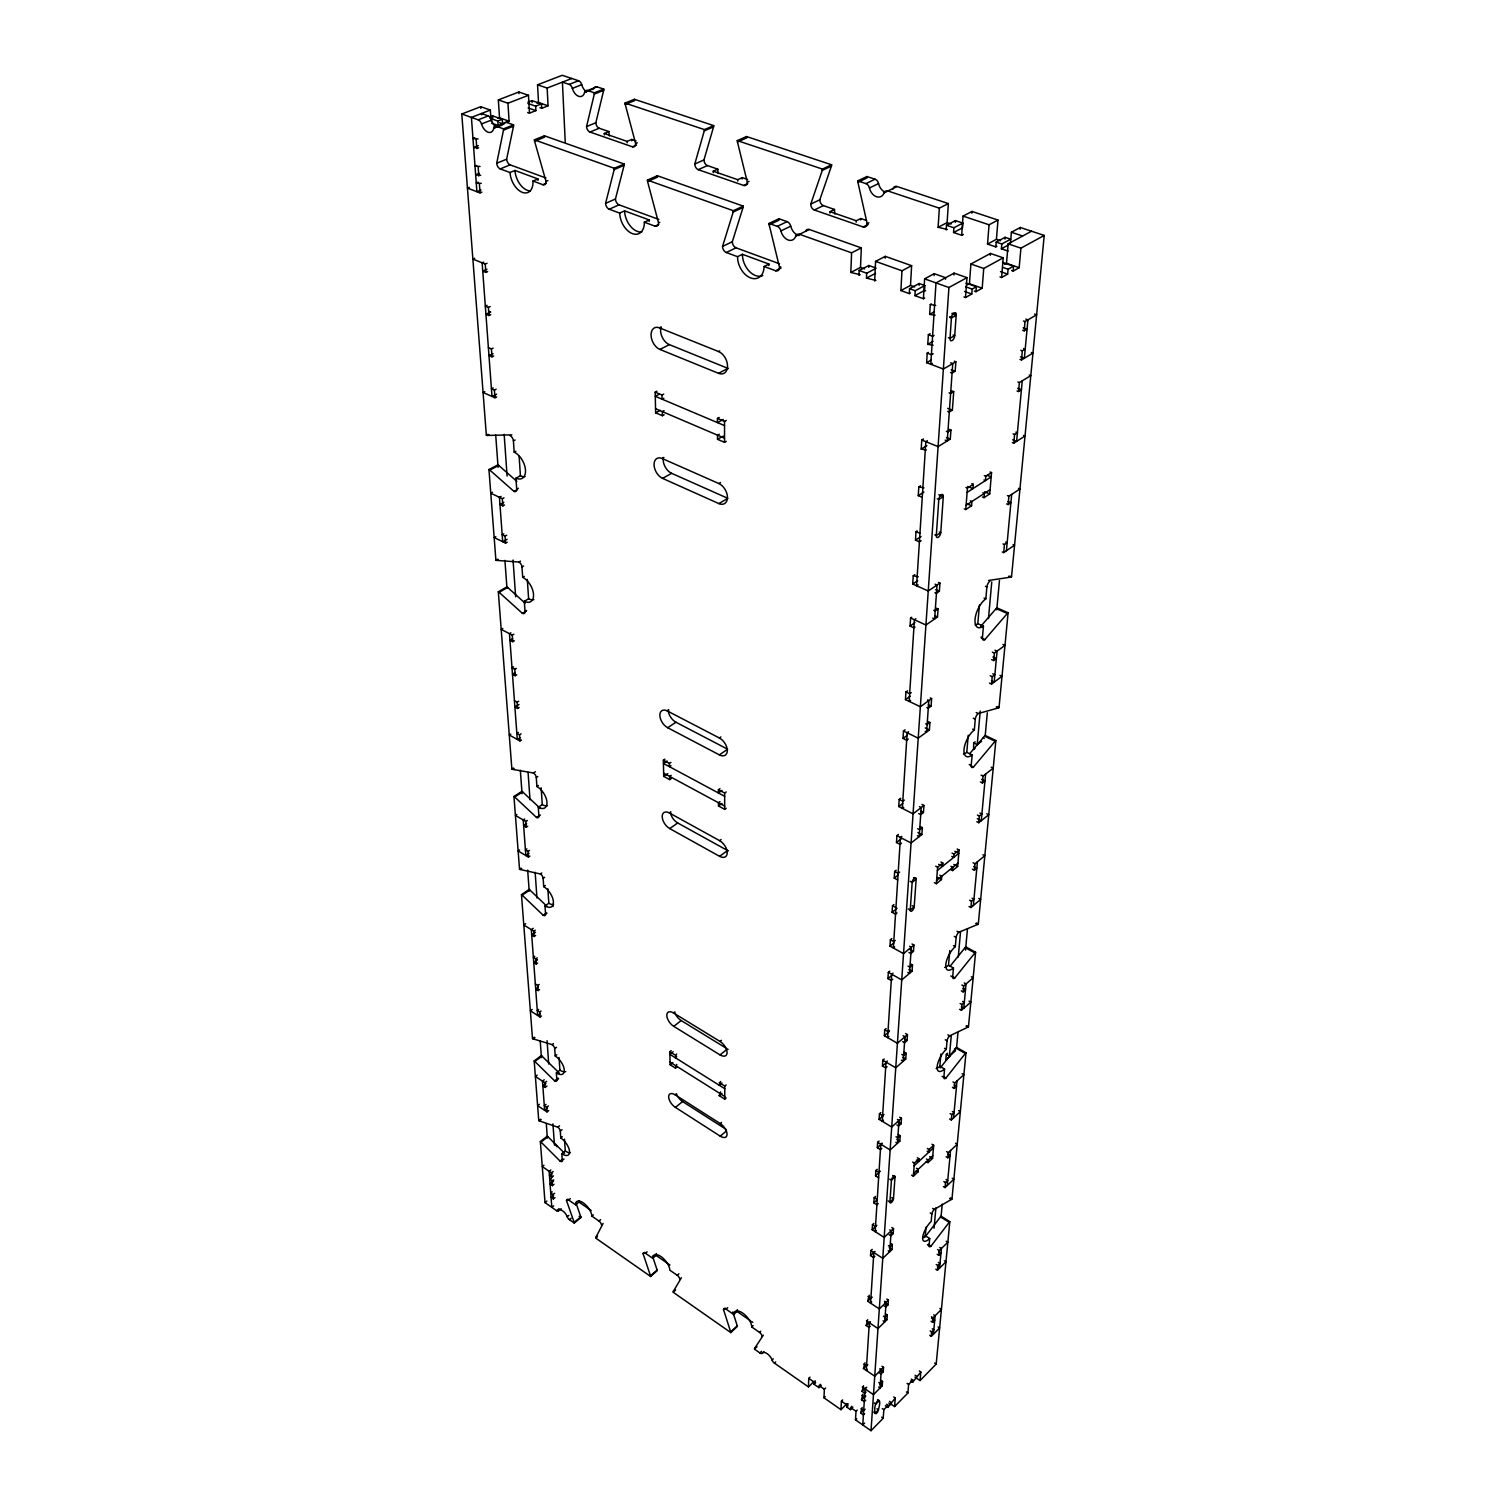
<?xml version="1.0" encoding="UTF-8"?>
<svg xmlns="http://www.w3.org/2000/svg" width="1506" height="1506" viewBox="0 0 1506 1506"><rect width="100%" height="100%" fill="white"/><g stroke="black" fill="none" stroke-linecap="round" stroke-linejoin="round"><path stroke-width="1.5" d="M875.231 1413.381L876.021 1413.682A3.181 1.092 -57.6 0 0 877.659 1411.969C884.436 1391.883 872.125 1401.615 875.231 1413.381L873.687 1412.026M756.878 1346.797L754.412 1349.112L759.833 1352.896A3.445 1.619 48.6 0 0 762.281 1353.179A6.89 3.238 48.5 0 1 767.213 1353.743A6.89 3.238 48.5 0 1 772.051 1360.012A3.464 1.638 48.4 0 0 774.461 1363.137L808.44 1386.913L808.76 1378.367L809.983 1377.162M850.834 272.435L851.587 252.839L861.319 247.888L860.51 267.428L850.834 272.435L860.19 274.751M821.354 1385.219L818.906 1387.647L814.012 1384.221L815.33 1380.87M858.966 275.391L859.173 270.496L868.849 265.489L875.871 267.993M818.906 1387.647L820.224 1384.296M875.89 280.436L866.477 278.102L866.684 273.207L875.739 268.482M868.774 267.315L868.849 265.489M847.069 1403.592L840.969 1409.672L823.97 1397.794L824.366 1389.229L825.589 1388.024M874.685 281.076L875.57 261.385L885.283 256.359L911.619 265.677L910.509 285.406L900.889 290.564L901.962 270.779L911.619 265.677M885.189 258.223L885.283 256.359M840.969 1409.672L841.421 1401.126L842.645 1399.902M852.867 1407.169L850.419 1409.635L846.749 1407.056L848.085 1403.686M900.889 290.564L909.285 293.595L909.549 288.663L919.168 283.505L924.835 285.538L924.533 290.451L914.951 295.647L915.234 290.714L924.835 285.538M850.419 1409.635L851.756 1406.246M919.055 285.349L919.168 283.505M886.563 1404.251L888.126 1405.324L883.834 1409.691L883.213 1418.238L871.014 1430.7L855.483 1419.838L856.01 1411.291L857.234 1410.068M914.951 295.647L923.404 298.715L924.609 278.855L934.228 273.678L945.617 277.706L945.523 279.175M864.632 1413.72L863.409 1414.962L860.66 1413.042L862.166 1407.508M865.705 1400.203L864.275 1401.634L861.507 1399.733L863.013 1394.123M866.044 1392.033L864.802 1393.276L862.034 1391.356L863.54 1385.727M881.97 1366.262L883.551 1367.335L874.722 1376.183L863.465 1368.483L864.99 1362.761M870.299 1326.202L869.018 1327.445L866.157 1325.525L867.72 1319.632M886.752 1299.019L888.389 1300.092L879.316 1308.94L867.682 1301.24L869.263 1295.235M874.817 1256.249L873.518 1257.491L870.543 1255.571L870.863 1250.62L872.181 1249.378M891.834 1227.522L893.529 1228.595L884.191 1237.424L872.181 1229.724L872.501 1224.66L873.819 1223.418M878.224 1203.558L876.887 1204.781L873.856 1202.88L874.195 1197.684L875.532 1196.461M878.619 1177.748L875.551 1175.828L875.89 1170.52L877.245 1169.296M881.801 1148.381L880.426 1149.624L877.32 1147.704L877.659 1142.282L879.033 1141.04M899.684 1117.188L901.454 1118.261L891.703 1127.034L879.109 1119.372L879.448 1113.819L880.841 1112.595M887.072 1066.681L885.66 1067.905L882.46 1066.003L882.817 1060.205L884.229 1058.982M905.633 1033.549L907.478 1034.603L897.407 1043.3L884.361 1035.714L884.737 1029.765L886.149 1028.542M892.738 979.239L891.27 980.462L887.938 978.58L888.333 972.349L889.782 971.144M912.015 943.98L913.916 945.015L903.525 953.618L889.99 946.126L890.385 939.744L891.853 938.539M897.011 912.956L895.524 914.142L892.098 912.278L892.512 905.746L894.018 904.541M897.727 879.975L894.244 878.13L894.677 871.409L896.183 870.223M901.529 843.172L900.004 844.358L896.484 842.513L896.917 835.623L898.442 834.437M921.936 804.43L923.95 805.465L913.05 813.842L898.743 806.519L899.195 799.441L900.739 798.274M908.25 739.051L906.687 740.218L903.016 738.411L903.487 730.994L905.068 729.826M930.237 697.899L931.63 698.577L920.354 706.747L905.464 699.593L905.934 691.969L907.534 690.821M914.989 627.042L913.897 627.795L910.076 626.044L910.584 618.006L911.676 617.253M938.483 582.427L939.951 583.067L928.242 590.973L912.711 584.046L913.238 575.781L914.895 574.69M921.088 540.748L919.394 541.84L915.479 540.146L916.006 531.637L917.135 530.903M922.256 497.319L918.265 495.643L918.811 486.89L920.524 485.817M926.397 450.012L921.201 449.07L921.766 440.034L923.498 438.98M950.512 372.49L952.074 373.074L955.18 371.267L955.858 361.779L943.377 369.045L926.623 362.682L927.207 353.138L928.393 352.46M933.155 345.232L927.771 344.347L928.374 334.69L930.162 333.692M935.075 315.281L929.654 314.396L930.275 304.57L931.461 303.911M934.115 275.56L934.228 273.678M938.125 227.293L939.349 208.167L948.366 203.574L947.105 222.643L938.125 227.293L947.293 229.439M873.838 1252.54L870.581 1303.161L871.729 1302.05M946.163 230.023L946.483 225.26L955.444 220.61L962.842 223.095L962.503 227.858L953.562 232.526L953.9 227.764L962.842 223.095M871.014 1430.7L948.931 287.514L966.965 277.65L965.515 297.491L963.915 296.927M955.331 222.38L955.444 220.61M953.957 274.996L954.089 273.132L966.965 277.65M951.472 317.352L950.022 338.285A4.066 2.014 -69.4 0 0 952.112 340.563A4.066 2.014 -69.4 0 0 954.729 335.593L956.216 314.698A3.087 1.544 -69.8 0 0 955.934 313.192L955.312 312.702A4.876 2.428 -69.7 0 0 952.959 313.888L951.999 315.394A3.087 1.544 -69.8 0 0 951.472 317.352L949.872 316.768M953.562 232.526L961.675 235.294L963.031 216.092L972.01 211.442L997.989 220.064L996.426 239.303L987.541 244.085L989.047 224.789L997.989 220.064M862.298 1386.97L873.461 1394.65L882.215 1385.821L882.535 1381.416L880.972 1380.343M878.92 1372.568L881.029 1374.018L883.231 1371.815L883.551 1367.335M866.458 1320.856L877.979 1328.556L886.978 1319.727L887.316 1315.039L885.679 1313.966M884.154 1305.966L885.792 1307.039L888.051 1304.836L888.389 1300.092M870.863 1250.62L882.761 1258.319L892.023 1249.491L892.38 1244.502L890.705 1243.429M889.161 1234.769L890.837 1235.842L893.171 1233.64L893.529 1228.595M877.659 1142.282L890.14 1149.944L899.816 1141.153L900.212 1135.693L898.442 1134.62M896.861 1124.907L898.63 1125.98L901.059 1123.796L901.454 1118.261M882.817 1060.205L895.75 1067.81L905.708 1059.076L906.141 1053.259L904.315 1052.186M902.715 1041.625L904.541 1042.698L907.045 1040.514L907.478 1034.603M888.333 972.349L901.736 979.898L912.034 971.257L912.485 965.007L910.584 963.953M908.965 952.451L910.885 953.505L913.464 951.359L913.916 945.015M896.917 835.623L911.074 842.984L921.86 834.55L922.369 827.622L920.354 826.587M918.735 813.56L920.731 814.595L923.442 812.506L923.95 805.465M903.487 730.994L918.208 738.185L929.39 729.939L929.917 722.485L928.524 721.807M926.887 707.538L928.28 708.215L931.085 706.163L931.63 698.577M910.584 618.006L925.926 625.009L937.504 617.008L938.087 608.932L936.638 608.273M935 592.611L936.45 593.251L939.349 591.274L939.951 583.067M921.766 440.034L938.087 446.623L950.286 439.112L950.945 430.019L949.401 429.417M947.763 411.402L949.307 412.023L952.376 410.178L953.712 391.616L951.378 390.713M971.878 213.25L972.01 211.442M967.492 284.803L969.431 283.73L970.899 264.021L990.421 253.46L1003.222 257.827L1001.584 277.481L999.984 276.916M885.377 1405.682L887.956 1407.451L888.126 1405.324M965.515 297.491L971.784 294.009L972.161 289.096L976.359 286.761L975.982 291.675L974.382 291.11M887.956 1407.451L895.261 1398.039L893.717 1396.966M891.006 1404.119L894.602 1406.585L895.261 1398.039M975.982 291.675L982.194 288.23L983.738 268.482L1003.222 257.827M911.619 1175.169L913.351 1176.224L914.368 1163.14L919.037 1158.829L917.305 1157.775M934.398 882.685L936.337 883.721L937.636 867.192L942.831 863.032L940.874 862.016M964.273 508.896L965.76 509.517L967.454 488.038L973.29 484.311L971.784 483.69M990.27 255.305L990.421 253.46M913.351 1176.224L917.982 1171.913L918.189 1169.315L916.476 1168.261M919.037 1158.829L918.829 1161.446L916.533 1160.053M936.337 883.721L941.495 879.542L941.758 876.266L939.819 875.231M942.831 863.032L942.549 866.345L938.671 864.312M965.76 509.517L971.558 505.752L971.897 501.479L970.41 500.858M973.29 484.311L972.932 488.622L967.718 486.476M987.541 244.085L995.805 246.89L996.2 242.089L1005.086 237.308L1010.677 239.19L1001.791 243.972L996.2 242.089M1008.154 251.088L1001.396 248.791L1001.791 243.972M894.602 1406.585L907.911 1392.975L908.626 1384.409L912.824 1380.136L911.281 1379.101M1004.935 239.096L1005.086 237.308M926.265 1161.597L927.978 1162.632L928.185 1160.034L926.472 1158.98M931.969 1144.24L933.682 1145.294L929.07 1149.549L928.863 1152.165L927.131 1151.13M950.663 869.564L952.583 870.581L952.865 867.287L950.926 866.289M957.138 848.989L959.077 850.005L953.976 854.09L953.693 857.403L951.754 856.406M982.533 497.036L984.02 497.639L984.378 493.384L982.891 492.782M990.063 471.98L991.55 472.583L985.809 476.254L985.451 480.565L983.964 479.962M1004.615 264.378L1006.497 263.343L1008.154 243.859L1031.516 231.209M910.584 1380.889L912.636 1382.282L912.824 1380.136M1001.584 277.481L1007.646 274.111L1008.06 269.235L1013.594 266.167L1013.18 271.042L1011.58 270.478M922.519 1237.876A12.895 4.706 -58.9 0 0 925.305 1235.748L926.039 1227.202M936.148 1068.563A13.78 5.459 -60.3 0 0 939.857 1066.286L940.892 1054.031M944.695 967.398A14.326 5.911 -61.3 0 0 948.516 965.252L949.759 950.644M963.482 754.035A15.549 6.89 -63.7 0 0 966.777 752.341L968.245 735.229M975.229 624.99A16.359 7.492 -65.4 0 0 977.808 623.653L979.427 604.941M1010.451 243.181L1011.392 232.263L1020.296 227.481L1044.223 235.425L1011.543 576.742A4.687 2.108 -66 0 1 1010.79 577.118L988.538 580.488M927.978 1162.632L932.553 1158.378L933.682 1145.294M952.583 870.581L957.665 866.458L959.077 850.005M984.02 497.639L989.724 493.93L991.55 472.583M919.281 1370.949L920.825 1371.985L912.636 1382.282M924.609 1237.555L940.478 1216.886A3.614 1.318 -59.1 0 1 941.099 1216.189L949.815 1221.63A3.633 1.299 -59.1 0 0 949.194 1222.326L931.047 1246.046A3.671 1.318 -58.9 0 1 929.07 1245.763L929.691 1238.516L925.305 1235.748M940.196 1067.961L955.934 1048.101A3.878 1.525 -60.5 0 1 956.592 1047.404L965.986 1052.788L951.98 1198.983A3.671 1.337 -59.3 0 1 951.378 1199.473L934.285 1209.431A3.709 1.355 -59.1 0 0 931.837 1214.024L931.197 1221.422A12.914 4.687 -59 0 0 922.689 1237.424A12.914 4.687 -59 0 0 929.691 1238.516M965.986 1052.788A3.878 1.506 -60.5 0 0 965.308 1053.485L945.937 1078.032A3.916 1.525 -60.2 0 1 943.848 1077.374L944.563 1069.034L939.857 1066.286M944.563 1069.034A13.799 5.422 -60.3 0 1 937.146 1066.568A13.799 5.422 -60.3 0 1 946.295 1049.343L947.048 1040.815A3.972 1.562 -60.5 0 1 949.665 1035.864L967.831 1027.205A3.916 1.544 -60.8 0 0 968.471 1026.734L975.606 952.225L965.817 946.898A4.029 1.638 -61.4 0 0 965.12 947.613L950.06 966.25M975.606 952.225A4.029 1.619 -61.4 0 0 974.909 952.922L954.804 977.921A4.066 1.657 -61.1 0 1 952.658 976.999L953.449 967.963L948.516 965.252M953.449 967.963A14.345 5.892 -61.3 0 1 945.787 964.593A14.345 5.892 -61.3 0 1 955.312 946.653L956.122 937.41A4.123 1.694 -61.5 0 1 958.851 932.252L977.639 924.477A4.085 1.675 -61.8 0 0 978.298 924.025L995.861 740.538L985.225 735.436A4.367 1.901 -63.8 0 0 984.491 736.133L969.638 753.753M995.861 740.538A4.386 1.901 -63.8 0 0 995.127 741.253L973.497 767.025A4.405 1.92 -63.5 0 1 971.201 765.519L972.142 754.958A15.587 6.871 -63.7 0 1 964.009 749.461A15.587 6.871 -63.7 0 1 974.326 729.977L975.286 719.134A4.48 1.995 -64.1 0 1 978.241 713.524L998.309 707.971A4.443 1.939 -64.3 0 0 999.024 707.575L1008.098 612.791L996.934 607.859A4.593 2.071 -65.4 0 0 996.163 608.556L980.707 626.421M1008.098 612.791A4.612 2.052 -65.4 0 0 1007.326 613.488L984.792 639.636A4.631 2.09 -65.1 0 1 982.42 637.735L983.437 626.176A16.397 7.474 -65.4 0 1 975.041 619.267A16.397 7.474 -65.4 0 1 985.828 598.861L986.882 586.982A4.725 2.165 -65.8 0 1 989.969 581.109M947.613 1053.259L946.314 1054.407L945.824 1059.942L949.721 1056.459M975.154 741.818L973.704 742.91L973.573 749.536M1020.127 229.288L1020.296 227.481M914.951 1377.086L920.072 1380.55L920.825 1371.985M1013.18 271.042L1019.167 267.71L1020.917 248.17L1044.223 235.425M934.078 1228.199L935.904 1207.774M946.314 1054.407L949.42 1056.214L951.265 1035.62M958.268 957.025L960.546 931.555M973.704 742.91L977.225 744.623L980.237 711.058M988.482 618.627L991.757 581.975M940.986 1217.507L942.21 1204.103M956.63 1047.122L957.967 1032.419M965.515 950.135L967.492 928.694M985.263 735.079L987.315 712.771M996.746 609.911L999.457 580.507M929.748 1335.314L931.31 1336.349L931.725 1331.944L933.814 1329.836L932.252 1328.8M931.047 1321.289L932.609 1322.324L933.023 1317.844L941.419 1309.448L939.838 1308.432M935.81 1269.2L937.429 1270.217L937.861 1265.548L940.008 1263.44L938.389 1262.423M937.184 1254.31L938.803 1255.345L939.236 1250.601L947.858 1242.224L946.22 1241.208M943.377 1186.577L945.053 1187.594L945.523 1182.568L947.726 1180.478L946.05 1179.462M946.107 1156.759L947.801 1157.794L948.291 1152.636L957.232 1144.296L955.519 1143.28M949.571 1118.939L951.303 1119.956L951.792 1114.647L954.07 1112.558L952.338 1111.541M952.47 1087.388L954.22 1088.405L954.71 1082.965L963.896 1074.663L962.146 1073.646M959.623 1009.34L961.43 1010.338L961.957 1004.54L964.329 1002.488L962.522 1001.471M961.299 990.873L963.125 991.889L963.671 985.997L973.158 977.789L971.332 976.792M969.036 906.518L970.918 907.516L971.502 901.228L973.949 899.214L972.067 898.216M972.443 869.207L974.363 870.204L974.966 863.747L984.849 855.709L982.929 854.73M976.81 821.711L978.749 822.709L979.371 816.026L981.893 814.012L979.935 813.033M980.444 781.99L982.42 782.969L983.06 776.079L993.226 768.173L991.249 767.213M989.498 683.103L991.55 684.063L992.228 676.683L994.864 674.744L992.812 673.803M991.645 659.609L993.715 660.569L994.412 653.058L1004.973 645.396L1002.902 644.474M1002.262 551.987L1003.693 552.589L1004.446 544.532L1007.175 542.668L1005.726 542.066M1006.667 503.964L1008.135 504.566L1008.888 496.227L1019.957 488.961L1018.489 488.377M1012.314 442.557L1013.802 443.141L1014.592 434.481L1017.416 432.693L1015.929 432.109M1017.039 390.958L1018.564 391.522L1019.393 382.562L1030.801 375.634L1029.276 375.069M1019.938 359.388L1021.482 359.953L1022.329 350.823L1025.21 349.11L1023.666 348.545M1022.612 330.285L1024.174 330.849L1025.021 321.55L1036.617 314.81L1034.547 314.076M947.274 1185.504L950.531 1150.546M953.562 1117.866L957.025 1080.875M973.365 905.483L977.432 861.733M985.602 774.103L981.272 820.695L977.319 818.718M1006.422 550.725L1011.674 494.401M1022.254 380.83L1016.606 441.352L1012.653 439.79M920.072 1380.55L936.186 1364.06L949.815 1221.63M537.962 180.344A17.018 10.373 68.1 0 0 537.924 178.932L532.973 181.021A17.055 10.354 68 0 1 522.431 192.41A17.055 10.354 68 0 1 509.988 172.531L500.237 168.917A4.857 2.918 68.2 0 1 496.716 163.25L503.493 130.118A4.951 2.974 68.9 0 0 503.55 128.857L513.584 124.885A4.932 2.993 69.1 0 1 513.527 126.127L506.637 159.203A4.838 2.918 68.3 0 0 510.158 164.851L545.981 178.009M636.473 145.065L632.426 146.797L589.957 132.039A4.687 2.974 69.4 0 1 586.568 126.542L594.305 94.05A4.782 3.031 70.2 0 0 594.399 92.826L603.774 89.099A4.763 3.031 70.4 0 1 603.68 90.341L595.83 122.758A4.687 2.974 69.6 0 0 599.219 128.236L608.913 131.568A16.434 10.542 69.4 0 0 609.497 135.935M649.255 221.401A17.451 11.239 67.6 0 0 649.274 219.97L644.342 222.21A17.488 11.239 67.5 0 1 632.464 233.656A17.488 11.239 67.5 0 1 619.663 213.08L609.215 209.221A4.989 3.163 67.7 0 1 605.581 203.348L614.166 169.594A5.064 3.238 68.6 0 0 614.26 168.296L624.237 164.022A5.045 3.238 68.8 0 1 624.124 165.302L615.446 198.999A4.97 3.163 67.9 0 0 619.06 204.835L658.837 219.443M747.748 183.619L743.738 185.464L698.257 169.67A4.819 3.2 69.1 0 1 694.774 164.003L704.281 130.871A4.895 3.276 70 0 0 704.432 129.61L713.712 125.619A4.876 3.276 70.2 0 1 713.562 126.881L703.961 159.937A4.8 3.219 69.2 0 0 707.444 165.585L717.816 169.161A16.83 11.389 69 0 0 718.287 173.623M722.541 246.438L733.196 212.045A5.215 3.52 68 0 0 733.347 210.727L743.211 206.115A5.196 3.52 68.2 0 1 743.06 207.433L732.311 241.751L722.541 246.438A5.12 3.445 67 0 0 726.287 252.519L737.545 256.679A17.959 12.217 66.6 0 0 750.703 277.97A17.959 12.217 66.6 0 0 764.107 266.487L768.964 264.077A17.921 12.217 66.7 0 1 768.888 265.545M810.755 204.119L822.276 170.366A5.026 3.558 69.5 0 0 822.464 169.086L831.632 164.794A5.007 3.558 69.7 0 1 831.425 166.093L819.829 199.771L810.755 204.119A4.932 3.483 68.4 0 0 814.332 209.993L863.164 226.954L868.228 224.413M603.097 1223.418L595.774 1237.518L597.449 1236.125M681.409 1277.709L673.182 1291.677L675.253 1289.833M763.297 1335.182L754.525 1348.567L756.577 1346.646M864.576 1423.095L862.769 1424.94L865.084 1388.89L866.741 1387.233M875.25 1413.117L878.487 1409.804M860.66 1413.042L863.522 1410.162M865.122 1409.221L863.691 1410.67L860.943 1408.75M855.483 1419.838L856.707 1418.614M861.507 1399.733L865.197 1396.024M865.781 1396.043L864.538 1397.286L861.771 1395.365M882.535 1381.416L880.351 1383.619L878.77 1382.546M931.31 1336.349L939.65 1327.953L938.087 1326.937M846.749 1407.056L847.972 1405.832M862.034 1391.356L865.31 1388.061M932.609 1322.324L934.718 1320.216L931.574 1318.164M863.465 1368.483L866.778 1365.189M867.814 1364.681L866.552 1365.923L863.747 1364.003M867.4 1369.293L866.27 1370.404L869.32 1322.776L870.449 1321.684M823.97 1397.794L825.194 1396.57M887.316 1315.039L885.057 1317.242L883.438 1316.169M937.429 1270.217L945.975 1261.84L944.356 1260.823M938.803 1255.345L940.949 1253.237L938.784 1251.881M808.44 1386.913L814.144 1381.341M814.012 1384.221L815.65 1382.621M866.157 1325.525L869.546 1322.23M867.682 1301.24L871.108 1297.927M872.181 1297.155L870.882 1298.398L867.983 1296.478M774.461 1363.137L775.703 1361.97M892.38 1244.502L890.065 1246.704L888.389 1245.631M772.051 1360.012L773.275 1358.845M870.543 1255.571L875.005 1251.43M945.053 1187.594L953.882 1179.236L952.206 1178.219M759.833 1352.896L761.471 1351.353M762.281 1353.179L763.937 1351.635M876.341 1230.553L875.174 1231.644L880.784 1144.183L881.989 1143.092M732.82 1311.914L737.243 1325.788A3.389 1.6 49.1 0 1 737.338 1326.485L730.749 1332.565A3.407 1.581 49.1 0 0 730.655 1331.869L723.52 1309.599A3.426 1.619 49.3 0 1 726.061 1309.185L733.723 1314.493A12.048 5.704 49 0 1 742.778 1313.119A12.048 5.704 49 0 1 751.72 1326.974L759.495 1332.377L760.737 1331.21M947.801 1157.794L950.041 1155.686L947.782 1154.33M872.181 1229.724L876.812 1225.338M913.521 1173.645L932.76 1155.78M751.72 1326.974L753.169 1325.619M873.856 1202.88L877.414 1199.585M914.142 1165.776L933.438 1147.93M730.655 1331.869L737.243 1325.788M951.303 1119.956L960.357 1111.635L958.625 1110.619M733.723 1314.493L737.036 1311.444A12.029 5.723 49 0 1 737.394 1309.599M726.061 1309.185L727.737 1307.66M875.551 1175.828L880.313 1171.197M723.52 1309.599L725.195 1308.074M900.212 1135.693L897.802 1137.877L896.032 1136.804M954.22 1088.405L956.517 1086.334L954.183 1084.979M877.32 1147.704L881.876 1143.619M879.109 1119.372L883.231 1115.701M883.495 1120.182L882.252 1121.292L886.036 1062.088L887.298 1061.015M883.984 1114.496L882.61 1115.72L879.448 1113.819M949.42 1056.214L955.482 1050.812M675.592 1290.002L673.107 1292.204L730.749 1332.565M652.531 1256.268L657.105 1269.991A3.294 1.525 50.4 0 1 657.237 1270.669L650.592 1276.467A3.294 1.525 50.4 0 0 650.479 1275.789L643.1 1253.745A3.313 1.544 50.5 0 1 645.434 1253.256L652.719 1258.301A11.69 5.459 50.3 0 1 661.059 1256.625A11.69 5.459 50.3 0 1 669.831 1270.179L677.229 1275.3L678.886 1273.831M961.43 1010.338L970.824 1002.111L969.036 1001.113M650.479 1275.789L657.105 1269.991M906.141 1053.259L903.638 1055.424L901.812 1054.351M963.125 991.889L965.497 989.837L963.087 988.482M882.46 1066.003L886.206 1062.747M652.719 1258.301L656.07 1255.402A11.671 5.478 50.3 0 1 656.334 1253.538M645.434 1253.256L647.109 1251.806M888.879 1036.523L887.618 1037.615L891.684 974.231L892.983 973.14M643.1 1253.745L644.775 1252.314M889.425 1030.443L887.994 1031.666L884.737 1029.765M884.361 1035.714L889.086 1031.648M597.374 1236.652L595.717 1238.064L650.592 1276.467M676.514 1093.714L675.159 1094.824A8.98 4.593 51.5 0 0 668.645 1096.876A8.98 4.593 51.5 0 0 675.422 1107.399L720.226 1136.164L726.494 1130.912M912.485 965.007L909.906 967.153L908.024 966.099M887.938 978.58L892.305 974.947M576.101 1203.294L580.808 1216.867A3.2 1.468 51.5 0 1 580.94 1217.545L574.275 1223.06A3.2 1.45 51.5 0 0 574.144 1222.383L566.52 1200.602A3.219 1.468 51.7 0 1 568.684 1200.018L575.612 1204.838A11.351 5.215 51.5 0 1 583.311 1202.88A11.351 5.215 51.5 0 1 591.914 1216.133L598.955 1221.027L600.63 1219.615M675.159 1094.824L720.207 1123.551L721.543 1122.422M970.918 907.516L980.67 899.402L978.787 898.404M591.914 1216.133L593.383 1214.909M574.144 1222.383L580.808 1216.867M720.583 1091.906L719.209 1095.634L724.763 1099.116L726.137 1097.987M894.658 946.916L893.359 947.989L900.437 837.449L901.812 836.395M574.275 1223.06L569.437 1219.672A3.2 1.45 51.6 0 1 567.197 1216.754L568.873 1215.38M719.209 1095.634L721.939 1093.375M569.437 1219.672L571.113 1218.298M895.242 940.403L893.773 941.608L890.385 939.744M721.939 1082.965L719.19 1085.205L720.565 1081.477M889.99 946.126L893.905 942.907M575.612 1204.838L578.982 1202.07A11.333 5.233 51.5 0 1 579.038 1200.79M724.763 1099.116L724.763 1086.09L726.137 1084.96M568.684 1200.018L570.379 1198.644M564.581 1153.276L547.883 1136.691A3.238 1.506 52.5 0 0 547.224 1136.164L540.353 1141.548L545.021 1202.597L556.561 1210.673L559.065 1208.621M974.363 870.204L976.829 868.19L973.648 866.534M556.561 1210.655A3.181 1.45 51.8 0 0 558.594 1210.73L561.117 1208.697M553.662 1205.817L551.798 1207.323L549.125 1171.292L550.838 1169.936M675.422 1107.399L682.595 1101.564L725.948 1129.255M566.52 1200.602L568.214 1199.228M553.568 1195.312L551.045 1197.345L553.323 1198.927L554.999 1197.571M552.213 1191.848L550.744 1193.034L553.003 1194.616L553.323 1198.927M553.003 1194.616L554.697 1193.26M545.021 1202.597L546.885 1201.073M551.742 1180.139L553.455 1181.306L550.067 1184.036L552.363 1185.617L554.039 1184.243M892.098 912.278L897.068 908.306M674.876 1011.844L673.483 1012.936A9.262 4.913 52.4 0 0 666.782 1015.439A9.262 4.913 52.4 0 0 673.766 1026.358L720.056 1054.915L727.436 1048.948A9.394 5.064 51.5 0 0 728.113 1049.343M936.581 880.445L957.929 863.202M551.441 1178.313L549.746 1179.669L552.043 1181.25L552.363 1185.617M937.353 870.524L958.776 853.318L954.842 851.285M552.043 1181.25L553.737 1179.895M553.436 1175.904L551.742 1177.259L551.422 1172.873L553.135 1171.517M552.005 1173.645L549.464 1175.678L551.742 1177.259M673.483 1012.936L720.019 1041.437L721.412 1040.326M676.815 1064.422L675.497 1068.112L670.114 1064.723L669.831 1051.715L671.205 1050.642M675.497 1068.112L676.872 1067.001M540.353 1141.548A3.257 1.506 52.5 0 1 541.03 1142.094L560.119 1161.107L562.698 1159.055M560.119 1161.107A3.257 1.525 52.2 0 0 562.303 1160.467L564.016 1159.093M676.665 1056.628L675.29 1057.72L676.608 1054.012M670.114 1064.723L672.862 1062.539M543.967 1165.211L542.273 1166.566L551.422 1172.873M562.303 1160.467L561.851 1153.747L565.277 1150.998L564.505 1139.157M978.749 822.709L988.764 814.727L986.825 813.748M894.244 878.13L898.254 874.948M556.467 1145.991L555.149 1144.466M561.851 1153.747A11.502 5.384 52.3 0 0 569.55 1151.412A11.502 5.384 52.3 0 0 560.778 1137.915L562.284 1136.71M899.666 872.068L898.141 873.273L894.677 871.409M673.144 1051.753L669.888 1054.332L724.763 1088.706M560.778 1137.915L560.307 1131.062L562.039 1129.688M559.215 1073.006L541.991 1056.139A3.351 1.619 53.3 0 0 541.294 1055.593L534.197 1060.958L538.753 1120.577A3.276 1.544 52.7 0 0 539.412 1120.916L557.785 1127.185L559.535 1125.81M541.03 1142.094L547.883 1136.691M673.766 1026.358L681.183 1020.56L725.967 1048.044M922.369 827.622L919.658 829.731L917.662 828.695M982.42 782.969L984.962 780.974L981.667 779.355M539.355 1104.274L537.604 1105.63L546.979 1111.899L548.73 1110.562M538.753 1120.577L540.485 1119.222M896.484 842.513L901.567 838.578M539.412 1120.916L541.143 1119.579M546.038 1104.35L544.287 1105.705L546.64 1107.287L546.979 1111.899M546.64 1107.287L548.391 1105.931M547.544 1108.077L544.645 1110.336L542.48 1081.139L544.25 1079.783M545.925 1083.492L542.838 1085.864L545.21 1087.426L546.96 1086.071M534.197 1060.958A3.351 1.6 53.3 0 1 534.875 1061.504L554.603 1080.856L558.142 1078.145M554.603 1080.856A3.37 1.619 52.9 0 0 556.844 1080.047L558.613 1078.691M903.694 807.291L902.32 808.346L907.158 732.782L908.57 731.747M556.844 1080.047L556.354 1072.874L559.912 1070.164A11.86 5.779 53.1 0 0 565.748 1071.613M545.21 1087.426L544.852 1082.701L546.622 1081.364M904.315 800.1L902.772 801.267L899.195 799.441M977.225 744.623L981.573 741.329M898.743 806.519L902.866 803.395M974.043 749.16L975.003 748.426M556.354 1072.874A11.879 5.76 53.1 0 0 564.279 1069.957A11.879 5.76 53.1 0 0 555.206 1055.951L556.768 1054.765M537.153 1075.096L535.383 1076.432L544.852 1082.701M555.206 1055.951L554.716 1048.628L556.505 1047.272M546.847 906.198L529.83 889.99A3.558 1.845 55.2 0 0 529.095 889.444L521.471 894.677L532.484 1038.538A3.389 1.638 53.6 0 0 533.162 1038.895L552.1 1044.618L553.455 1043.602M534.875 1061.504L541.991 1056.139M532.484 1038.538L534.272 1037.201M533.162 1038.895L534.95 1037.559M541.445 1015.985L540.07 1017.002L539.713 1011.994L541.068 1010.997M540.07 1013.651L537.642 1015.439L531.317 929.635L533.199 928.317M991.55 684.063L1002.017 676.326L999.965 675.385M903.016 738.411L907.233 735.342M538.64 1009.434L537.265 1010.451L539.713 1011.994M929.917 722.485L927.131 724.537L925.738 723.859M532.183 1009.434L530.357 1010.771L540.07 1017.002M538.451 987.014L535.684 989.009L538.15 990.572L539.525 989.574M670.904 811.922L669.398 812.976A9.977 5.704 55 0 0 662.188 816.704A9.977 5.704 55 0 0 669.718 828.582L719.604 856.33L727.586 850.532A10.109 5.911 54.1 0 0 728.32 850.909M993.715 660.569L996.37 658.63L992.925 657.068M538.15 990.572L537.774 985.47L539.167 984.472M910.584 700.365L909.172 701.382L914.406 619.757L915.874 618.74M669.398 812.976L719.567 840.63L721.092 839.539M537.454 959.811L533.726 962.485L536.211 964.028L537.604 963.031M911.262 692.591L909.662 693.739L905.934 691.969M905.464 699.593L910.245 696.167M534.743 956.272L533.35 957.27L536.983 959.529M537.228 957.835L535.835 958.833L536.211 964.028M719.981 801.663L718.456 802.736L718.475 805.974L724.668 809.324L726.193 808.251M718.475 805.974L722.033 803.47M535.458 932.289L531.693 934.944L534.216 936.487L535.628 935.49M534.216 936.487L533.821 931.179L535.232 930.181M521.471 894.677A3.577 1.826 55.2 0 1 522.206 895.223L543.195 915.253A3.596 1.845 54.9 0 0 545.567 914.086L546.998 913.088M722.014 790.462L718.437 792.965L718.418 789.709L719.962 788.636M669.718 828.582L677.719 822.973L727.586 850.532M724.668 809.324L724.668 793.041L726.193 791.968M525.688 923.705L523.806 925.023L533.821 931.179M543.195 915.253L546.038 913.257M545.567 914.086L545.003 905.915L548.824 903.261A12.65 6.589 55.1 0 0 553.643 904.654M545.003 905.915A12.669 6.57 55.1 0 0 553.399 901.718A12.669 6.57 55.1 0 0 543.704 886.639L545.379 885.49M910.076 626.044L914.97 622.675M543.704 886.639L543.139 878.299L544.588 877.301M938.087 608.932L935.188 610.909L933.739 610.269M522.206 895.223L529.83 889.99M540.259 808.383L522.638 791.892A3.709 1.977 56.6 0 0 521.885 791.347L513.96 796.486L519.532 869.188A3.614 1.864 55.7 0 0 520.248 869.508L540.353 873.969L541.802 872.972M668.89 709.91L667.309 710.945A10.373 6.137 56.7 0 0 659.854 715.35A10.373 6.137 56.7 0 0 667.666 727.718L719.379 754.883L727.662 749.216L675.968 722.24A10.335 6.156 56.7 0 1 668.193 709.928M664.899 759.156L663.355 760.191L663.713 776.381L669.699 779.619L671.243 778.564M1003.693 552.589L1014.573 545.172L1013.143 544.57M667.309 710.945L719.341 737.978L720.903 736.923M663.713 776.381L667.798 773.595M671.168 775.345L669.643 776.399L669.699 779.619M670.979 765.632L669.455 766.686L669.379 763.429L670.923 762.394M519.532 869.188L520.982 868.209M520.248 869.508L521.697 868.529M667.064 761.001L663.431 763.448L724.668 796.316M519.589 850.024L518.139 851.003L528.418 857.065L529.886 856.086M526.893 848.932L525.425 849.911L528.022 851.436L528.418 857.065M528.022 851.436L529.472 850.457M529.077 853.375L525.839 855.54L523.222 819.923L524.69 818.963M918.058 584.799L916.589 585.778L925.832 441.672L927.357 440.731M918.227 576.779L913.238 575.781M912.711 584.046L917.681 580.732M526.592 823.744L523.636 825.702L526.253 827.208L527.721 826.229M513.96 796.486A3.709 1.958 56.6 0 1 514.732 797.032L536.456 817.419L540.39 815.028M526.253 827.208L525.82 821.448L527.307 820.469M667.666 727.718L675.968 722.24M1008.135 504.566L1010.903 502.74L1007.985 501.536M536.456 817.419A3.727 1.995 56.2 0 0 538.903 816.007L538.301 807.216L542.273 804.618A13.14 7.078 56.5 0 0 547.262 805.842M516.897 814.445L515.41 815.405L525.82 821.448M915.479 540.146L921.07 536.513M538.301 807.216A13.159 7.059 56.5 0 0 546.96 802.19A13.159 7.059 56.5 0 0 536.889 786.49L538.395 785.511M514.732 797.032L522.638 791.892M966.08 505.263L990.063 489.695M536.889 786.49L536.287 777.51L537.793 776.531M967.097 492.387L991.155 476.894L987.202 475.294M525.086 603.153L507.673 587.472A4.01 2.259 59.9 0 0 506.863 586.926L498.317 591.783L511.871 769.077A3.765 2.014 57.1 0 0 512.624 769.378L533.406 772.992L535.402 771.693M511.871 769.077L513.377 768.116M512.624 769.378L514.13 768.418M1013.802 443.141L1025.021 436.025L1023.534 435.441M918.265 495.643L923.931 492.067M510.798 734.062L509.273 735.003L519.965 740.933L521.49 739.973M923.95 487.831L918.811 486.89M518.365 732.368L516.84 733.328L519.514 734.815L521.038 733.855M519.984 737.752L517.292 739.446L509.48 633.687L510.892 632.859M519.005 704.45L514.883 706.973L517.593 708.441L519.137 707.5M514.431 700.704L517.142 702.173L518.685 701.212M950.945 430.019L947.895 431.883L946.352 431.281M921.201 449.07L926.924 445.55M1018.564 391.522L1021.426 389.772L1017.623 388.341M515.24 672.598L512.473 674.255L515.221 675.723L516.784 674.782M513.565 666.913L512.002 667.836L514.751 669.304L515.221 675.723M514.751 669.304L516.313 668.363M1021.482 359.953L1032.965 353.082L1031.422 352.536M953.712 391.616L950.625 393.442L949.062 392.84M512.605 638.695L509.969 640.257L512.737 641.707L514.318 640.765M502.778 628.435L501.197 629.357L512.266 635.118L513.847 634.195M1024.174 330.849L1027.073 329.155L1023.195 327.762M663.864 457.56L662.151 458.502A11.408 7.191 61.7 0 0 654.056 464.752A11.408 7.191 61.7 0 0 662.565 478.381L718.833 503.588L727.831 498.335L671.62 473.317A11.37 7.191 61.8 0 1 663.355 457.485M498.317 591.783A4.029 2.24 59.9 0 1 499.126 592.329L522.413 613.356A4.047 2.278 59.5 0 0 525.01 611.436L526.611 610.514M522.413 613.356L526.14 611.191M932.365 363.36L930.783 364.264L935.998 282.921L954.089 273.132M525.01 611.436L524.314 601.289L528.606 598.823A14.251 8.114 59.9 0 0 533.915 599.633M926.623 362.682L931.329 359.972M662.151 458.502L718.795 483.52L720.489 482.541M933.174 353.703L931.405 354.719L927.207 353.138M524.314 601.289A14.269 8.095 59.9 0 0 533.519 594.362A14.269 8.095 59.9 0 0 522.695 577.325L524.314 576.403M499.126 592.329L507.673 587.472M927.771 344.347L933.099 341.316M522.695 577.325L521.98 566.934L523.617 566.03M934.078 335.424L932.591 336.252L928.374 334.69M516.84 481.355L498.731 465.41A4.217 2.428 62.1 0 0 497.902 464.883L488.961 469.533L495.888 560.138A4.085 2.297 60.5 0 0 496.698 560.401L518.873 562.039L520.511 561.117M719.247 434.199L717.515 435.159L717.515 439.319L724.537 442.331L726.269 441.352M662.565 478.381L671.62 473.317M717.515 439.319L723.275 436.119M495.888 560.138L497.526 559.234M496.698 560.401L498.317 559.498M929.654 314.396L934.417 311.742M723.256 419.44L717.477 422.621L717.458 418.404L719.209 417.463M507.07 539.317L502.703 541.727L499.427 497.3L501.084 496.415M717.458 418.404L724.537 421.398L726.269 420.438M935.715 305.454L930.275 304.57M495.813 536.625L494.175 537.529L505.564 543.12L507.202 542.216M503.832 533.802L502.176 534.705L505.037 536.098L506.694 535.195M923.404 298.715L924.609 298.056M1001.396 248.791L1008.06 245.177M909.285 293.595L910.49 292.955M995.805 246.89L996.916 246.287M503.832 502.42L499.954 504.491L502.853 505.884L504.51 504.999M656.936 391.221L655.185 392.144L655.637 412.832L662.395 415.712L664.146 414.79M655.637 412.832L660.268 410.347M488.961 469.533A4.217 2.41 62 0 1 489.808 470.079L514.017 491.427A4.236 2.447 61.7 0 0 516.69 489.168L518.365 488.283M664.052 410.667L662.32 411.59L662.395 415.712M514.017 491.427L517.349 489.638M492.443 492.293L490.768 493.177L502.326 498.693L503.983 497.808M663.826 398.243L662.075 399.165L661.981 395.005L663.732 394.083M516.69 489.168L515.956 478.155L520.417 475.783A14.966 8.716 62.2 0 0 525.086 476.574M661.285 326.971L659.496 327.856A12.01 7.718 64.7 0 0 651.063 335.16A12.01 7.718 64.7 0 0 659.929 349.448L718.55 373.337L727.925 368.368A12.123 8.057 64.1 0 0 728.358 368.518M961.675 235.294L963.351 234.409M659.402 394.12L655.279 396.304L724.537 425.596M866.477 278.102L875.532 273.358M489.808 470.079L498.731 465.41M659.496 327.856L718.494 351.519L719.68 350.898M515.956 478.155A14.985 8.716 62.2 0 0 525.481 470.004A14.985 8.716 62.2 0 0 514.186 452.158L515.88 451.273M514.186 452.158L513.414 440.882L515.127 439.997M491.088 121.082L490.335 110.07L480.715 106.7L461.777 113.985L486.344 435.215A4.292 2.466 62.8 0 0 487.172 435.441L511.871 434.858M486.344 435.215L488.038 434.349M487.172 435.441L488.866 434.575M659.929 349.448L669.361 344.629L727.925 368.368M764.107 266.487L775.609 270.76A5.177 3.558 66.5 0 0 779.543 267.447L780.767 266.826M863.164 226.954A4.989 3.596 68 0 0 867.174 223.641L868.868 222.794M775.609 270.76L781.087 268.012M484.8 391.616L483.068 392.464L494.966 397.772L496.698 396.925M830.013 213.118A17.3 12.349 68.1 0 1 830.013 211.649L856.293 220.742L860.792 218.521L866.458 220.478M496.585 394.177L491.991 396.436L482.127 262.816L483.727 262.1M493.14 387.889L491.427 388.736L494.401 390.054L496.133 389.207M779.543 267.447L769.208 224.883A5.252 3.614 67.7 0 1 769.058 223.453L777.284 226.371A5.252 3.633 67.5 0 1 780.899 230.926A10.542 7.323 67.6 0 0 788.203 240.038A10.542 7.323 67.6 0 0 795.733 236.216L798.801 234.71M795.733 236.216A5.271 3.671 67.3 0 1 799.535 234.296L809.324 229.496L861.319 247.888M867.174 223.641L857.912 182.301A5.064 3.652 69.3 0 1 857.799 180.889L865.931 183.619A5.064 3.652 69.1 0 1 869.433 188.005A10.166 7.379 69.1 0 0 876.473 196.759A10.166 7.379 69.1 0 0 884.097 192.919L885.227 192.354M885.792 192.071L887.505 191.243M884.097 192.919A5.083 3.709 68.9 0 1 887.919 190.98L897.011 186.518L948.366 203.574M737.545 256.679L742.42 254.288L768.964 264.077M830.013 211.649L834.531 209.447A17.263 12.349 68.2 0 0 834.889 214.021M780.917 230.926L790.725 226.164A10.504 7.323 67.7 0 0 799.121 235.538M869.433 187.986L878.544 183.581A10.109 7.379 69.3 0 0 884.982 192.09M726.287 252.519L736.039 247.812L779.543 263.795M814.332 209.993L823.405 205.607L834.531 209.447M777.284 226.371L787.092 221.627A5.233 3.633 67.7 0 1 790.706 226.164M865.931 183.619L875.042 179.214A5.045 3.652 69.2 0 1 878.544 183.581M493.046 353.59L488.961 355.529L491.991 356.847L493.742 356M769.058 223.453L778.884 218.728L787.092 221.627M857.799 180.889L866.929 176.522L875.042 179.214M769.208 224.883L779.016 220.177A5.233 3.633 67.9 0 1 778.884 218.728M857.912 182.301L867.023 177.934A5.045 3.652 69.4 0 1 866.929 176.522M488.377 347.622L491.408 348.921L493.159 348.093M733.196 212.045L743.06 207.433M822.276 170.366L831.425 166.093M490.655 312.043L485.93 314.227L488.979 315.507L490.749 314.679M487.097 305.285L485.327 306.113L488.377 307.375L490.165 306.565M644.342 222.21L655.035 226.164A5.026 3.276 67.5 0 0 658.536 222.869L659.76 222.304M743.738 185.464A4.857 3.313 68.8 0 0 747.315 182.17L749.047 181.379M655.035 226.164L658.724 224.469M713.298 172.644A16.867 11.389 68.9 0 1 713.242 171.213L737.714 179.685L742.27 177.614L747.56 179.44M486.946 269.273L482.748 271.155L485.836 272.398L487.643 271.607M619.663 213.08L624.595 210.878L649.274 219.97M713.242 171.213L717.816 169.161M474.672 258.279L472.884 259.088L485.233 264.058L487.04 263.268M609.215 209.221L619.06 204.835M698.257 169.67L707.444 165.585M647.58 181.511L657.52 177.143A5.083 3.332 68.6 0 1 657.35 175.731L647.411 180.099A5.12 3.332 68.5 0 0 647.58 181.511L658.536 222.869M737.451 141.978L746.712 137.912A4.913 3.37 70.1 0 1 746.562 136.538L737.3 140.604A4.932 3.37 69.9 0 0 737.451 141.978L747.315 182.17M605.581 203.348L615.446 198.999M694.774 164.003L703.961 159.937M614.166 169.594L624.124 165.302M704.281 130.871L713.58 126.881M532.973 181.021L542.932 184.711A4.913 3.012 68 0 0 546.038 181.417L547.883 180.626M632.426 146.797A4.744 3.068 69.3 0 0 635.626 143.522L637.358 142.788M542.932 184.711L546.038 183.393M604.377 134.881A16.453 10.542 69.3 0 1 604.283 133.488L627.155 141.395L631.748 139.456L636.078 140.962M469.288 187.328L467.444 188.099L480.038 192.881L481.882 192.109M480.979 189.982L476.894 191.676L471.416 117.412L490.335 110.07M478.099 182.17L476.235 182.941L481.261 183.374M509.988 172.531L514.958 170.46L537.924 178.932M604.283 133.488L608.913 131.568M479.36 173.359L475.651 174.884L480.678 175.317M500.237 168.917L510.158 164.851M589.957 132.039L599.219 128.236M496.716 163.25L506.637 159.203M586.568 126.542L595.83 122.758M476.555 165.415L474.992 166.055L480.038 166.469M546.038 181.417L534.592 141.225A4.989 3.068 68.8 0 1 534.385 139.851L544.4 135.785L624.237 164.022M635.626 143.522L625.254 104.422A4.819 3.106 70.2 0 1 625.065 103.086L634.421 99.283L713.712 125.619M534.592 141.225L544.607 137.14A4.97 3.068 69 0 1 544.4 135.785M625.254 104.422L634.591 100.62A4.8 3.106 70.3 0 1 634.421 99.283M478.306 145.649L473.637 147.513L478.701 147.927M503.493 130.118L513.527 126.127M594.305 94.05L603.68 90.341M461.777 113.985L478.211 119.84A4.913 2.918 68.9 0 1 481.487 123.963A9.845 5.892 68.9 0 0 488.038 132.227A9.845 5.892 68.9 0 0 493.742 128.349L495.625 127.596M496.265 127.351L498.768 126.353M500.03 125.864L502.533 124.866M565.239 142.204L562.416 82.133L569.193 84.392A4.744 2.974 70.2 0 1 572.355 88.383A9.525 5.986 70.3 0 0 578.718 96.346A9.525 5.986 70.3 0 0 584.573 92.468L586.323 91.772M588.093 91.075L590.427 90.153M591.594 89.682L593.345 89.005M474.842 137.799L472.959 138.533L478.042 138.947M493.629 127.295L509.084 121.195L507.955 103.236L498.335 99.904L499.521 117.807L509.084 121.195M527.684 112.517L529.491 113.138L535.891 110.616L535.647 106.173L527.872 103.5M539.92 107.698L541.727 108.319L548.052 105.815L547.149 88.045L537.548 84.807L538.508 102.54L548.052 105.815M584.573 92.468A4.763 3.012 70.1 0 1 587.509 90.511L596.884 86.821L603.774 89.099M481.487 123.963L491.521 120.028A9.808 5.911 69.1 0 0 496.095 127.163M572.355 88.383L581.73 84.694A9.488 6.005 70.4 0 0 586.625 91.941M497.884 118.447L499.521 117.807M536.927 103.161L538.508 102.54M490.052 118.259L497.846 121.026L502.27 119.294L502.552 123.774L499.559 122.701M535.647 106.173L541.482 103.876L541.727 108.319M478.211 119.84L488.264 115.924A4.895 2.918 69 0 1 491.521 120.028M569.193 84.392L578.568 80.74A4.725 2.974 70.3 0 1 581.73 84.713M490.203 116.884L492.688 115.906L502.27 119.294M527.909 102.163L531.919 100.601L541.482 103.876M507.955 103.236L528.474 95.292L529.491 113.138M547.149 88.045L571.809 78.481M498.335 99.904L518.873 91.998L528.474 95.292M537.548 84.807L562.227 75.3L578.568 80.74M746.562 136.538L831.632 164.794M587.509 90.511L594.399 92.826M625.065 103.086L704.432 129.61M737.3 140.604L822.464 169.086M887.919 190.98L939.349 208.167M963.031 216.092L989.047 224.789M1011.392 232.263L1022.63 236.009M947.105 222.643L951.114 223.999M996.426 239.303L1000.549 240.696M1008.154 243.859L1020.917 248.17M946.483 225.26L953.9 227.764M1006.497 263.343L1019.167 267.71M1002.469 262.345L1013.594 266.167M1002.488 267.296L1008.06 269.235M528.117 107.924L535.891 110.616M1000.492 271.626L1007.646 274.111M970.899 264.021L983.738 268.482M969.431 283.73L982.194 288.23M965.967 283.09L976.359 286.761M488.264 115.924L481.468 113.515L481.562 114.833M513.584 124.885L506.656 122.438A4.913 2.974 69 0 0 503.776 124.377M657.35 175.731L743.211 206.115M965.741 286.818L972.161 289.096M491.558 123.172L498.147 125.506L497.846 121.026M964.574 291.449L971.784 294.009M503.55 128.857L496.622 126.391A4.932 2.956 68.8 0 0 493.742 128.349M534.385 139.851L614.26 168.296M647.411 180.099L733.347 210.727M799.535 234.296L851.587 252.839M875.57 261.385L901.962 270.779M924.609 278.855L948.931 287.514M1025.868 319.121L1027.939 319.856L1024.362 358.24L1020.522 356.828M1023.478 320.985L1025.021 321.55M860.51 267.428L864.576 268.896M910.509 285.406L914.688 286.912M924.533 290.451L925.588 290.827M859.173 270.496L866.684 273.207M909.549 288.663L915.234 290.714M952.225 313.229L956.216 314.698M952.169 313.85L956.178 315.3L951.434 317.954L949.834 317.371M1020.786 350.258L1022.329 350.823M953.147 335.01L954.729 335.593L950.022 338.285L948.422 337.683M1017.868 381.997L1019.393 382.562M954.277 361.195L955.858 361.779M950.644 362.795L952.752 363.586L947.255 440.976L945.203 440.166M951.246 369.779L955.18 371.267M947.726 408.352L952.376 410.178M1013.105 433.879L1014.592 434.481M946.465 437.568L950.286 439.112M984.322 475.651L985.809 476.254M1007.439 495.643L1008.888 496.227M984.548 491.803L989.724 493.93M965.948 487.436L967.454 488.038M967.116 503.889L971.558 505.752M938.803 494.721L943.302 496.604L940.761 532.597A3.765 1.807 -66.5 0 1 938.294 537.247A3.765 1.807 -66.5 0 1 936.299 535.515L934.812 534.875M488.923 311.328L490.071 311.798M937.297 498.844L938.803 499.484L943.302 496.604A3.803 1.845 -67 0 0 941.288 494.759A3.803 1.845 -67 0 0 938.803 499.484L936.299 535.515L940.761 532.597L939.273 531.957M655.185 392.144L661.981 395.005M1002.996 543.911L1004.446 544.532M655.543 408.71L724.537 438.171M916.006 531.637L919.94 533.331M1010.131 576.139L1011.543 576.742M1008.662 576.196L1010.79 577.118M985.451 586.361L986.882 586.982M984.058 598.07L985.828 598.861M996.163 608.556L1007.326 613.488M935.075 584.177L937.033 585.043L934.624 619.004L932.703 618.119M935.715 589.674L939.349 591.274M977.808 623.653L983.437 626.176M934.624 615.709L937.504 617.008M981.027 637.113L982.42 637.735M981.291 638.055L984.792 639.636M994.995 650.197L997.066 651.138L994.186 682.124L991.437 680.844M992.341 652.117L994.412 653.058M990.176 675.723L992.228 676.683M997.01 706.615L999.024 707.575M996.275 707.029L998.309 707.971M976.208 712.564L978.241 713.524M973.234 718.174L975.286 719.134M927.432 699.932L928.826 700.61L926.604 731.991L925.211 731.332M928.298 704.827L931.085 706.163M972.631 729.168L974.326 729.977M984.491 736.133L995.127 741.253M983.154 737.921L984.265 738.448M925.23 727.925L929.39 729.939M966.777 752.341L972.142 754.958M969.205 764.54L971.201 765.519M970.824 765.726L973.497 767.025M981.065 775.101L983.06 776.079M977.413 815.028L979.371 816.026M919.451 806.632L921.239 807.555L919.168 836.658L917.399 835.736M920.768 811.132L923.442 812.506M917.869 832.498L921.86 834.55M973.045 862.769L974.966 863.747M952.037 853.093L953.976 854.09M953.806 864.463L957.665 866.458M935.697 866.176L937.636 867.192M937.636 877.509L941.495 879.542M969.619 900.23L971.502 901.228M913.54 877.791L916.156 879.165L914.198 906.781A3.257 1.412 -61.6 0 1 912.052 910.848A3.257 1.412 -61.6 0 1 910.245 910L908.306 908.946M910.208 881.311L912.165 882.365L910.245 910L914.198 906.781L912.26 905.746M976.453 923.027L978.298 924.025M975.775 923.479L977.639 924.477M663.355 760.191L669.379 763.429M718.418 789.709L724.668 793.041M956.988 931.235L958.851 932.252M663.638 773.162L724.668 806.087M954.258 936.393L956.122 937.41M892.512 905.746L895.957 907.61M965.12 947.613L974.909 952.922M953.449 945.636L955.312 946.653M909.624 946.239L911.337 947.161L909.473 973.403L907.779 972.462M910.283 949.608L913.464 951.359M964.235 982.947L966.043 983.945L963.784 1008.286L961.374 1006.93M952.357 976.566L954.804 977.921M950.813 975.982L952.658 976.999M961.845 984.999L963.671 985.997M908.89 969.506L912.034 971.257M960.15 1003.542L961.957 1004.54M966.701 1025.718L968.471 1026.734M966.043 1026.188L967.831 1027.205M947.876 1034.848L949.665 1035.864M945.26 1039.799L947.048 1040.815M955.934 1048.101L965.308 1053.485M954.597 1049.023L955.576 1049.588M944.507 1048.327L946.295 1049.343M903.129 1035.714L904.974 1036.768L903.224 1061.259L901.416 1060.186M904.598 1039.102L907.045 1040.514M943.584 1076.658L945.937 1078.032M952.959 1081.948L954.71 1082.965M942.078 1076.338L943.848 1077.374M902.678 1057.306L905.708 1059.076M950.06 1113.612L951.792 1114.647M897.444 1119.485L899.026 1120.445L897.407 1143.336L895.844 1142.395M898.122 1122.008L901.059 1123.796M946.577 1151.619L948.291 1152.636M927.357 1148.494L929.07 1149.549M929.71 1156.646L932.553 1158.378M896.879 1139.364L899.816 1141.153M912.655 1162.067L914.368 1163.14M943.848 1181.551L945.523 1182.568M916.269 1170.859L917.982 1171.913M950.342 1197.948L951.98 1198.983M949.721 1198.456L951.378 1199.473M892.719 1175.452L895.016 1176.901L893.472 1198.757A2.899 1.111 -58.9 0 1 891.571 1202.353A2.899 1.111 -58.9 0 1 889.933 1202.052L888.201 1200.979M875.89 1170.52L878.958 1172.44M889.707 1179.123L891.439 1180.196L889.933 1202.052L893.472 1198.757L891.759 1197.684M932.628 1208.396L934.285 1209.431M940.478 1216.886L949.194 1222.326M930.181 1212.989L931.837 1214.024M669.831 1051.715L675.234 1055.104M719.19 1082.588L724.763 1086.09M670.057 1062.125L724.763 1096.519M535.308 983.926L537.774 985.47M874.195 1197.684L877.226 1199.604M939.763 1247.476L941.401 1248.512L939.575 1268.127L937.429 1266.753M937.617 1249.585L939.236 1250.601M928.317 1244.314L931.047 1246.046M927.414 1244.728L929.07 1245.763M889.688 1229.837L891.194 1230.797L889.707 1251.693L888.22 1250.733M890.912 1232.209L893.171 1233.64M936.243 1264.513L937.861 1265.548M872.501 1224.66L875.494 1226.581M889.237 1247.683L892.023 1249.491M933.72 1314.832L935.132 1315.736L933.4 1334.241L931.329 1332.866M931.442 1316.809L933.023 1317.844M930.162 1330.909L931.725 1331.944M884.493 1301.222L886.13 1302.295L884.737 1321.929L883.1 1320.856M884.775 1302.69L888.051 1304.836M884.813 1318.296L886.978 1319.727M934.661 1363.043L936.186 1364.06M915.121 1375.185L916.665 1376.239M907.083 1383.374L908.626 1384.409M879.937 1368.578L881.349 1369.538L880.031 1388.024L878.638 1387.064M880.069 1369.651L883.231 1371.815M906.367 1391.92L907.911 1392.975M880.125 1384.39L882.215 1385.821M889.462 1401.314L891.006 1402.387M888.785 1403.103L890.837 1404.514M877.565 1399.714L879.128 1400.787L875.871 1404.1L874.308 1403.008M882.271 1408.618L883.834 1409.691M578.982 1202.07L591.199 1210.523M656.07 1255.402L667.798 1263.534M668.871 1264.268L669.944 1265.021M737.036 1311.444L750.515 1320.762M751.645 1321.553L752.774 1322.324M876.944 1408.731L878.469 1410.068M881.65 1417.165L883.213 1418.238M579.132 1216.283L580.94 1217.545M808.76 1378.367L814.087 1382.075M819 1385.501L824.366 1389.229M841.421 1401.126L846.861 1404.929M850.532 1407.489L856.01 1411.291M476.178 139.7L476.818 148.68M478.174 167.241L478.814 176.07M479.416 184.127L480.038 192.881M485.233 264.058L485.836 272.398M488.377 307.375L488.979 315.507M491.408 348.921L491.991 356.847M494.401 390.054L494.966 397.772M502.326 498.693L502.853 505.884M505.037 536.098L505.564 543.12M512.266 635.118L512.737 641.707M517.142 702.173L517.593 708.441M519.514 734.815L519.965 740.933M495.7 434.97L498.091 467.387M504.924 560.401L506.938 587.98M520.342 770.263L522.055 793.718M527.665 870.091L529.208 891.1M540.202 1040.702L541.445 1057.551M546.32 1123.947L547.356 1138.084M480.715 106.7L480.828 108.394M504.152 434.349L507.108 476.084M513.057 560.006L515.654 596.828M528.079 772.427L530.018 799.837M535.138 872.294L536.964 897.99M547.055 1040.702L548.711 1064.027M552.947 1123.89L554.453 1145.106M556.881 1145.652L556.956 1146.763M492.688 115.906L492.82 117.863M519.137 456.356L520.417 475.783M527.307 579.396L528.606 598.823M541.162 787.807L542.273 804.618M547.864 888.841L548.824 903.261M559.065 1057.494L559.912 1070.164M552.871 904.353L553.022 906.574M518.873 91.998L518.968 93.673M531.919 100.601L532.032 102.521M724.537 421.398L724.537 442.331M759.495 1332.377A3.464 1.638 48.7 0 1 762.055 1336.349M677.229 1275.3A3.351 1.562 50 0 1 679.733 1279.196M598.955 1221.027A3.257 1.506 51.3 0 1 601.421 1224.811M558.594 1210.749A6.382 2.899 51.7 0 1 562.698 1210.899A6.382 2.899 51.7 0 1 567.197 1216.754M552.1 1044.618A3.407 1.675 53.3 0 1 554.716 1048.628M557.785 1127.185A3.294 1.562 52.4 0 1 560.307 1131.062M570.341 1152.749A11.483 5.403 52.3 0 1 565.277 1150.998M681.183 1020.56A9.243 4.932 52.4 0 1 674.933 1012.954M720.019 1041.437A9.412 5.045 51.6 0 1 727.116 1052.525A9.412 5.045 51.6 0 1 720.056 1054.915M682.595 1101.564A8.961 4.612 51.5 0 1 676.552 1094.165M720.207 1123.551A9.13 4.706 50.7 0 1 727.059 1134.244A9.13 4.706 50.7 0 1 720.226 1136.164M533.406 772.992A3.784 2.033 56.8 0 1 536.287 777.51M540.353 873.969A3.652 1.901 55.4 0 1 543.139 878.299M719.341 737.978A10.523 6.344 55.8 0 1 727.304 750.572A10.523 6.344 55.8 0 1 719.379 754.883M677.719 822.973A9.958 5.723 55.1 0 1 670.321 812.318M719.567 840.63A10.128 5.892 54.1 0 1 727.229 852.716A10.128 5.892 54.1 0 1 719.604 856.33M669.361 344.629A11.973 7.737 64.8 0 1 660.852 327.48M718.494 351.519A12.18 8.038 64 0 1 727.53 366.071A12.18 8.038 64 0 1 718.55 373.337M718.795 483.52A11.577 7.474 60.9 0 1 727.454 497.394A11.577 7.474 60.9 0 1 718.833 503.588M805.635 231.133A5.252 3.69 67.5 0 1 809.324 229.496M736.039 247.812A5.102 3.445 67.1 0 1 732.311 241.751M530.432 190.886A17.018 10.373 68.1 0 1 514.958 170.46M641.801 231.962A17.451 11.239 67.6 0 1 624.595 210.878M762.751 275.579A17.921 12.217 66.7 0 1 749.235 271.249A17.921 12.217 66.7 0 1 742.42 254.288M510.176 435.742A4.33 2.523 62.7 0 1 513.414 440.882M518.873 562.039A4.104 2.334 60.3 0 1 521.98 566.934M897.011 186.518A5.064 3.709 69.1 0 0 893.171 188.457A10.109 7.379 69.3 0 1 892.926 189.022M860.792 218.521A17.263 12.349 68.2 0 1 860.679 219.951M823.405 205.607A4.913 3.483 68.5 0 1 819.829 199.771M742.27 177.614A16.83 11.389 69 0 1 742.213 179.007M631.748 139.456A16.434 10.542 69.4 0 1 631.748 140.83M594.004 88.496A4.744 3.012 70.3 0 1 596.884 86.821M856.293 220.742A17.3 12.349 68.1 0 1 856.18 222.173M737.714 179.685A16.867 11.389 68.9 0 1 737.658 181.078M627.155 141.395A16.453 10.542 69.3 0 1 627.136 142.769M895.016 1176.901L891.439 1180.196A2.937 1.129 -59 0 1 893.378 1176.562A2.937 1.129 -59 0 1 895.016 1176.901M916.156 879.165L912.165 882.365A3.276 1.431 -61.9 0 1 914.33 878.243A3.276 1.431 -61.9 0 1 916.156 879.165"/></g></svg>
